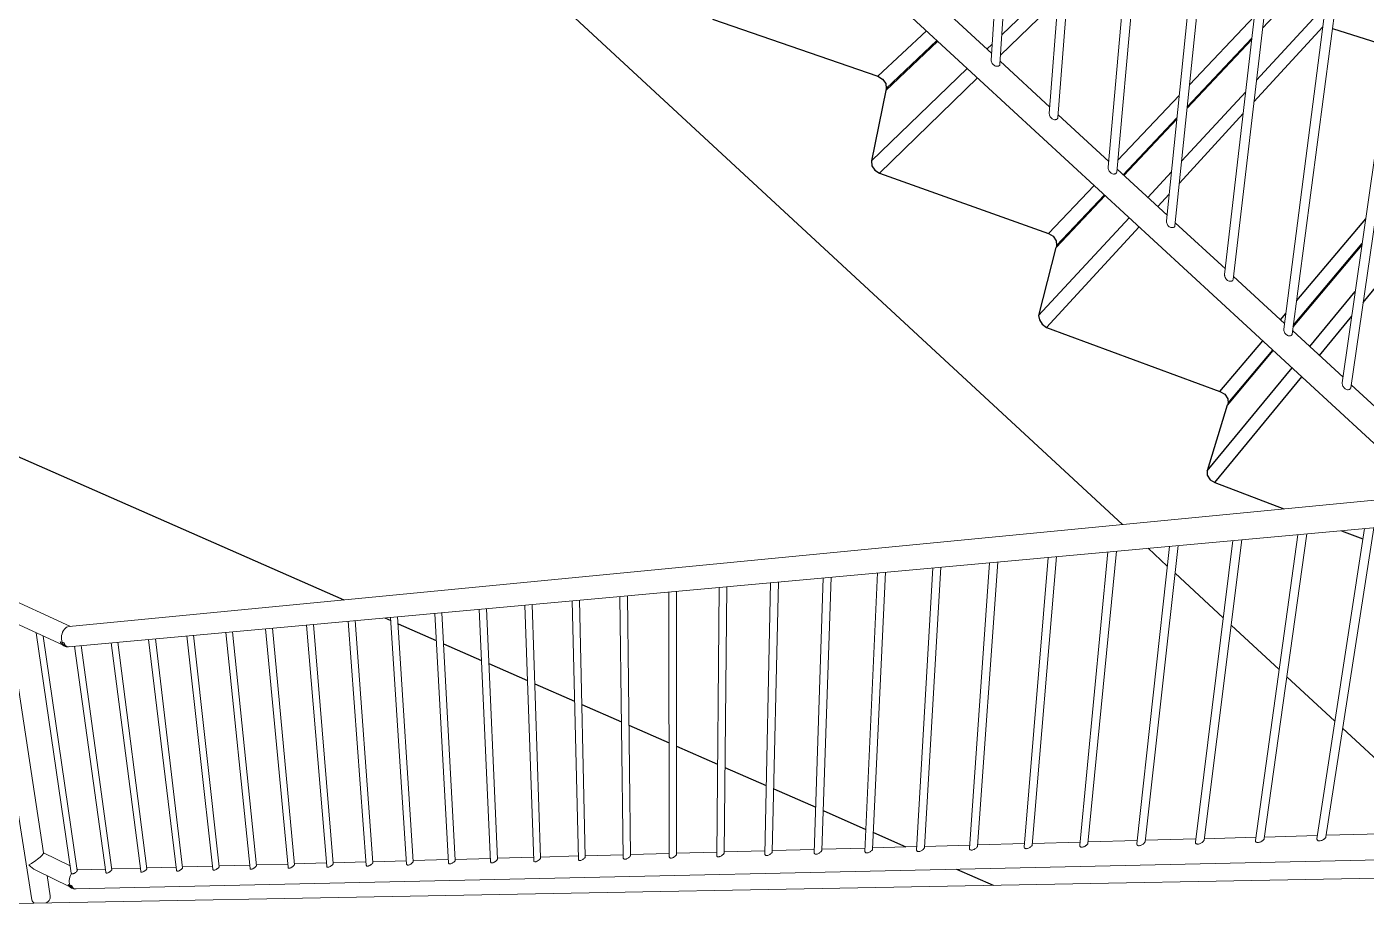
# Model space of a CAD drawing. Header units: millimetres. Extents: x 14140 to 38780, y -11415 to 1223.
# Drawn here: x 17777 to 21378, y -7166 to -4795 of the extents above; entities that cross this region are included whole.
import ezdxf

# ---------------------------------------------------------------- set-up
doc = ezdxf.new("R2010")
doc.units = ezdxf.units.MM
doc.header["$MEASUREMENT"] = 0
for name, color, linetype in [('NewA-Ee_30_40-M_Floors', 7, 'Continuous'), ('NewA-Ee_35_10-M_StairsInternal', 7, 'Continuous'), ('NewA-Ss_25_15_60_05-M_BalustradeAndGuardingSystems', 7, 'Continuous')]:
    doc.layers.add(name, color=color, linetype=linetype)

# ---------------------------------------------------------------- blocks, each defined once
blk = doc.blocks.new('Section Elem_2_1', base_point=(19526.4, -6082.6))
at = {"layer": 'NewA-Ee_35_10-M_StairsInternal', "linetype": 'Continuous'}
for p, q in [((20722.2, -6133.5), (17168.2, -2843.6)), ((21099.2, -4798.6), (21286.5, -4599.6)), ((20398.2, -4816.8), (20553.1, -4666.8)), ((20394.6, -4871.7), (20549, -4721.3)), ((19620.5, -4774.5), (20065.2, -4928.3)), ((20902.9, -4950.8), (21077.3, -4766.8)), ((21082.9, -4938.5), (21246, -4762.3)), ((20065.2, -4928.3), (20195.3, -4805.9)), ((20896.8, -5010.1), (21070.5, -4825.5)), ((21076, -4997.3), (21261.4, -4795.6)), ((21287, -4799.3), (21442.8, -4849.4)), ((20225.9, -4834), (20086.4, -4966.3)), ((20087.5, -4960.8), (20223.5, -4831.9)), ((20358.2, -4855.4), (20372.5, -4841.6)), ((20896.3, -5014.2), (21070.1, -4829.6)), ((20047.8, -5155.9), (20305, -4906.9)), ((20065.2, -4928.3), (20077.7, -4935.6)), ((20069.4, -5188.6), (20332.4, -4932.3)), ((20086.3, -4966.3), (20047.8, -5155.9)), ((20077.7, -4935.6), (20086.1, -4947.8)), ((20086.1, -4947.8), (20087.5, -4960.8)), ((20087.5, -4960.8), (20086.3, -4966.3)), ((20710.2, -5154.1), (20875, -4980.2)), ((20881.7, -5155.9), (21053.9, -4969.7)), ((20724.6, -5193), (20869, -5039.6)), ((20875.5, -5215.4), (21047.2, -5028.7)), ((20726.5, -5194.8), (20868.6, -5043.8)), ((20047.8, -5155.9), (20048.9, -5168.7)), ((20048.9, -5168.7), (20057, -5181)), ((20057, -5181), (20069.4, -5188.6)), ((20790.8, -5254.1), (20854.1, -5185.6)), ((20069.4, -5188.6), (20523.5, -5351)), ((20523.5, -5351), (20646.2, -5221.6)), ((20544.2, -5388.6), (20675.7, -5248.8)), ((20545.5, -5383.2), (20673.8, -5247)), ((20817.4, -5278.6), (20848.1, -5245.2)), ((20497.2, -5571.2), (20740.4, -5308.5)), ((21191, -5531.5), (21376.7, -5311.7)), ((21369.5, -5536.4), (21565.2, -5298.4)), ((20518.6, -5603.6), (20767.2, -5333.2)), ((20523.5, -5351), (20536.2, -5358.4)), ((20536.2, -5358.4), (20544.5, -5370.5)), ((20543.4, -5388.3), (20497.2, -5571.2)), ((20544.2, -5388.6), (20543.4, -5388.3)), ((20545.5, -5383.2), (20544.2, -5388.6)), ((20544.5, -5370.5), (20545.5, -5383.2)), ((21181.8, -5601.7), (21366.7, -5381.2)), ((21182.3, -5598), (21367.2, -5377.5)), ((21226.2, -5655.3), (21348.6, -5507.3)), ((20497.2, -5571.2), (20499.1, -5583.5)), ((21147.6, -5582.9), (21162, -5565.9)), ((21252.1, -5679.2), (21339.2, -5573.3)), ((20499.1, -5583.5), (20506.8, -5595.3)), ((20506.8, -5595.3), (20518.6, -5603.6)), ((20518.6, -5603.6), (20984.7, -5775.8)), ((20984.7, -5775.8), (21099.7, -5639.7)), ((21004.8, -5812.9), (21128, -5665.8)), ((21006.4, -5807.7), (21126.6, -5664.5)), ((20950.1, -5988.9), (21178.8, -5712.6)), ((20971.2, -6021), (21204.9, -5736.7)), ((20984.7, -5775.8), (20997.6, -5783.3)), ((20997.6, -5783.3), (21005.8, -5795.4)), ((21005.8, -5795.4), (21006.4, -5807.7)), ((21004, -5812.6), (20950.1, -5988.9)), ((21004.8, -5812.9), (21004, -5812.6)), ((21006.4, -5807.7), (21004.8, -5812.9)), ((20950.1, -5988.9), (20950.5, -6001)), ((20950.5, -6001), (20958.4, -6013.1)), ((20958.4, -6013.1), (20971.2, -6021)), ((20971.2, -6021), (21156.4, -6091.4)), ((21311.3, -6150.3), (21368.8, -6172.2)), ((20842.9, -6245.3), (20791.5, -6197.7)), ((20993.7, -6384.9), (20864, -6264.8)), ((21143.7, -6523.7), (21014.7, -6404.3)), ((21293.9, -6662.7), (21164.5, -6543)), ((21444.2, -6801.9), (21314.5, -6681.8))]:
    blk.add_line(p, q, dxfattribs=at)
blk = doc.blocks.new('Section Elem_6_1', base_point=(19526.4, -6082.6))
at = {"layer": 'NewA-Ee_30_40-M_Floors', "linetype": 'Continuous'}
for p, q in [((17520.6, -5848.7), (18629.3, -6336.3)), ((18739.5, -6384.8), (18755.2, -6391.7)), ((18775, -6400.4), (18877.5, -6445.5)), ((18897.3, -6454.2), (18999.4, -6499.1)), ((19019.1, -6507.7), (19122.7, -6553.3)), ((19142.4, -6562), (19249.4, -6609)), ((19269.2, -6617.7), (19375.8, -6664.6)), ((19395.5, -6673.3), (19503.6, -6720.8)), ((19523.4, -6729.5), (19634, -6778.1)), ((19653.8, -6786.9), (19765, -6835.8)), ((19784.9, -6844.5), (19897.7, -6894.1)), ((19917.6, -6902.9), (20032.9, -6953.6)), ((20052.9, -6962.4), (20140.4, -7000.8)), ((20276.2, -7060.6), (20375.1, -7104.1))]:
    blk.add_line(p, q, dxfattribs=at)
blk = doc.blocks.new('Section Elem_8_1', base_point=(19526.4, -6082.6))
at = {"layer": 'NewA-Ss_25_15_60_05-M_BalustradeAndGuardingSystems', "color": 6, "linetype": 'Continuous', "lineweight": 13}
for p, q in [((17447, -2271.8), (21548.4, -6053.4)), ((20437, -3820.7), (20369.8, -4884.8)), ((20461.4, -3843.1), (20393, -4895.3)), ((20605.4, -3975.1), (20525.7, -5028.5)), ((20629.6, -3997.3), (20548.9, -5039)), ((20776.7, -4132.1), (20684.4, -5172.9)), ((20800.7, -4154.2), (20707.3, -5186.5)), ((20945.6, -4287), (20840.8, -5317)), ((20969.4, -4308.9), (20863.6, -5330.5)), ((21114.7, -4442), (20997.3, -5461.3)), ((21138.4, -4463.8), (21020.1, -5474.8)), ((21286.7, -4599.7), (21156.5, -5608)), ((21310.3, -4621.4), (21179.2, -5621.4)), ((20237.8, -4744.4), (20370.9, -4867.1)), ((21456.3, -4755.2), (21313.5, -5752.7)), ((21479.8, -4776.7), (21336.2, -5766.1)), ((20369.8, -4884.8), (20369.8, -4885.2)), ((20369.9, -4886.9), (20369.8, -4885.2)), ((20370.4, -4889.1), (20369.9, -4886.9)), ((20371.3, -4891.3), (20370.4, -4889.1)), ((20372.4, -4893.4), (20371.3, -4891.3)), ((20373.9, -4895.4), (20372.4, -4893.4)), ((20375.5, -4897.2), (20373.9, -4895.4)), ((20377.4, -4898.6), (20375.5, -4897.2)), ((20392.9, -4896.7), (20392.4, -4897.9)), ((20393, -4895.3), (20392.9, -4896.7)), ((20393.5, -4887.9), (20527, -5011)), ((20379.4, -4899.8), (20377.4, -4898.6)), ((20381.4, -4900.7), (20379.4, -4899.8)), ((20383.5, -4901.1), (20381.4, -4900.7)), ((20385.4, -4901.2), (20383.5, -4901.1)), ((20386.9, -4901), (20385.4, -4901.2)), ((20387.3, -4901), (20386.9, -4901)), ((20389, -4900.6), (20387.3, -4901)), ((20390.4, -4899.9), (20389, -4900.6)), ((20391.6, -4898.9), (20390.4, -4899.9)), ((20392.4, -4897.9), (20391.6, -4898.9)), ((20525.7, -5028.5), (20525.7, -5029)), ((20525.9, -5030.6), (20525.7, -5029)), ((20526.4, -5032.9), (20525.9, -5030.6)), ((20527.3, -5035.1), (20526.4, -5032.9)), ((20528.4, -5037.2), (20527.3, -5035.1)), ((20529.9, -5039.2), (20528.4, -5037.2)), ((20531.6, -5040.9), (20529.9, -5039.2)), ((20533.4, -5042.4), (20531.6, -5040.9)), ((20548.3, -5041.6), (20547.5, -5042.6)), ((20548.8, -5040.4), (20548.3, -5041.6)), ((20548.9, -5039), (20548.8, -5040.4)), ((20549.5, -5031.7), (20685.8, -5157.3)), ((20535.4, -5043.6), (20533.4, -5042.4)), ((20537.4, -5044.4), (20535.4, -5043.6)), ((20539.4, -5044.9), (20537.4, -5044.4)), ((20541.4, -5045), (20539.4, -5044.9)), ((20542.8, -5044.7), (20541.4, -5045)), ((20543.3, -5044.7), (20542.8, -5044.7)), ((20544.9, -5044.3), (20543.3, -5044.7)), ((20546.3, -5043.6), (20544.9, -5044.3)), ((20547.5, -5042.6), (20546.3, -5043.6)), ((20684.3, -5174.7), (20684.4, -5172.9)), ((20684.3, -5174.7), (20684.3, -5175.1)), ((20684.5, -5176.8), (20684.3, -5175.1)), ((20685, -5179), (20684.5, -5176.8)), ((20685.9, -5181.3), (20685, -5179)), ((20687, -5183.4), (20685.9, -5181.3)), ((20688.5, -5185.4), (20687, -5183.4)), ((20690.2, -5187.1), (20688.5, -5185.4)), ((20708, -5177.8), (20842.3, -5301.6)), ((20692, -5188.6), (20690.2, -5187.1)), ((20694, -5189.8), (20692, -5188.6)), ((20696, -5190.6), (20694, -5189.8)), ((20698.1, -5191.1), (20696, -5190.6)), ((20700, -5191.1), (20698.1, -5191.1)), ((20701.4, -5190.9), (20700, -5191.1)), ((20701.9, -5190.9), (20701.4, -5190.9)), ((20703.5, -5190.5), (20701.9, -5190.9)), ((20704.9, -5189.8), (20703.5, -5190.5)), ((20706, -5188.7), (20704.9, -5189.8)), ((20706.8, -5187.7), (20706, -5188.7)), ((20707.3, -5186.5), (20706.8, -5187.7)), ((20840.6, -5318.8), (20840.8, -5317)), ((20840.6, -5318.8), (20840.7, -5319.2)), ((20840.8, -5320.9), (20840.7, -5319.2)), ((20841.4, -5323.2), (20840.8, -5320.9)), ((20842.3, -5325.4), (20841.4, -5323.2)), ((20843.5, -5327.6), (20842.3, -5325.4)), ((20844.9, -5329.5), (20843.5, -5327.6)), ((20846.6, -5331.3), (20844.9, -5329.5)), ((20864.5, -5322), (20999.1, -5446)), ((20848.4, -5332.8), (20846.6, -5331.3)), ((20850.4, -5334), (20848.4, -5332.8)), ((20852.4, -5334.8), (20850.4, -5334)), ((20854.5, -5335.2), (20852.4, -5334.8)), ((20856.4, -5335.3), (20854.5, -5335.2)), ((20857.8, -5335), (20856.4, -5335.3)), ((20858.3, -5335), (20857.8, -5335)), ((20859.9, -5334.6), (20858.3, -5335)), ((20861.3, -5333.9), (20859.9, -5334.6)), ((20862.4, -5332.8), (20861.3, -5333.9)), ((20863.1, -5331.8), (20862.4, -5332.8)), ((20863.6, -5330.5), (20863.1, -5331.8)), ((20997.2, -5463.1), (20997.3, -5461.3)), ((20997.2, -5463.1), (20997.3, -5463.6)), ((20997.4, -5465.3), (20997.3, -5463.6)), ((20998, -5467.5), (20997.4, -5465.3)), ((20998.9, -5469.8), (20998, -5467.5)), ((21000.1, -5471.9), (20998.9, -5469.8)), ((21001.5, -5473.9), (21000.1, -5471.9)), ((21021.1, -5466.3), (21158.5, -5592.9)), ((21003.2, -5475.7), (21001.5, -5473.9)), ((21005.1, -5477.2), (21003.2, -5475.7)), ((21007.1, -5478.3), (21005.1, -5477.2)), ((21009.1, -5479.2), (21007.1, -5478.3)), ((21011.1, -5479.6), (21009.1, -5479.2)), ((21013, -5479.6), (21011.1, -5479.6)), ((21014.4, -5479.4), (21013, -5479.6)), ((21014.9, -5479.4), (21014.4, -5479.4)), ((21016.5, -5478.9), (21014.9, -5479.4)), ((21017.8, -5478.2), (21016.5, -5478.9)), ((21018.9, -5477.1), (21017.8, -5478.2)), ((21019.7, -5476.1), (21018.9, -5477.1)), ((21020.1, -5474.8), (21019.7, -5476.1)), ((21156.4, -5609.8), (21156.5, -5608)), ((21156.4, -5609.8), (21156.5, -5610.3)), ((21156.7, -5612), (21156.5, -5610.3)), ((21157.2, -5614.3), (21156.7, -5612)), ((21158.1, -5616.5), (21157.2, -5614.3)), ((21159.3, -5618.7), (21158.1, -5616.5)), ((21180.3, -5613), (21315.7, -5737.8)), ((21160.8, -5620.7), (21159.3, -5618.7)), ((21162.5, -5622.5), (21160.8, -5620.7)), ((21164.3, -5624), (21162.5, -5622.5)), ((21166.3, -5625.1), (21164.3, -5624)), ((21168.3, -5625.9), (21166.3, -5625.1)), ((21170.3, -5626.4), (21168.3, -5625.9)), ((21172.3, -5626.4), (21170.3, -5626.4)), ((21173.7, -5626.1), (21172.3, -5626.4)), ((21174.1, -5626.1), (21173.7, -5626.1)), ((21175.7, -5625.7), (21174.1, -5626.1)), ((21177, -5624.9), (21175.7, -5625.7)), ((21178.1, -5623.8), (21177, -5624.9)), ((21178.8, -5622.8), (21178.1, -5623.8)), ((21179.2, -5621.4), (21178.8, -5622.8)), ((21313.4, -5754.5), (21313.5, -5752.7)), ((21313.4, -5754.5), (21313.5, -5755)), ((21313.7, -5756.7), (21313.5, -5755)), ((21314.3, -5759), (21313.7, -5756.7)), ((21315.2, -5761.3), (21314.3, -5759)), ((21316.4, -5763.5), (21315.2, -5761.3)), ((21337.4, -5757.8), (21473.1, -5882.8)), ((21317.9, -5765.5), (21316.4, -5763.5)), ((21319.5, -5767.2), (21317.9, -5765.5)), ((21321.4, -5768.7), (21319.5, -5767.2)), ((21323.4, -5769.9), (21321.4, -5768.7)), ((21325.4, -5770.7), (21323.4, -5769.9)), ((21327.4, -5771.1), (21325.4, -5770.7)), ((21329.3, -5771.2), (21327.4, -5771.1)), ((21330.7, -5770.9), (21329.3, -5771.2)), ((21331.1, -5770.9), (21330.7, -5770.9)), ((21332.7, -5770.4), (21331.1, -5770.9)), ((21334, -5769.6), (21332.7, -5770.4)), ((21335.1, -5768.5), (21334, -5769.6)), ((21335.8, -5767.4), (21335.1, -5768.5)), ((21336.2, -5766.1), (21335.8, -5767.4)), ((17890.3, -6407.9), (22726.8, -5939.3)), ((22718.5, -6022.1), (17888.4, -6462.4)), ((21373, -6144.7), (21245.5, -6979.3)), ((21398, -6142.4), (21269.3, -6974.1)), ((20848.7, -6192.5), (20760.9, -6992.3)), ((20872.3, -6190.4), (20783.2, -6987.4)), ((21019.5, -6176.9), (20919.1, -6988.1)), ((21043.5, -6174.8), (20941.8, -6983)), ((21193.8, -6161.1), (21080.2, -6983.7)), ((21218.3, -6158.8), (21103.4, -6978.6)), ((20522.9, -6222.2), (20458.3, -7001.6)), ((20545.6, -6220.1), (20479.8, -6995.7)), ((20683.6, -6207.6), (20607.7, -6996.4)), ((20706.8, -6205.5), (20629.6, -6991.6)), ((20063.9, -6264.1), (20030.3, -7013.1)), ((20085.6, -6262.1), (20050.8, -7006.6)), ((20212.6, -6250.5), (20169.2, -7009.3)), ((20234.6, -6248.5), (20190.1, -7002.7)), ((20365.2, -6236.6), (20311.4, -7005.5)), ((20387.5, -6234.6), (20332.7, -6998.8)), ((17893.8, -6407.6), (17601, -6272.9)), ((19659.2, -6300.9), (19651.3, -7017.5)), ((19776.4, -6290.3), (19761.1, -7020.3)), ((19797.5, -6288.3), (19781, -7013.9)), ((19917.8, -6277.4), (19893.6, -7016.7)), ((19939.2, -6275.4), (19913.9, -7010.3)), ((19263, -6337.1), (19278.3, -7027.7)), ((19371.4, -6327.2), (19380.5, -7030.5)), ((19391.6, -6325.3), (19399.5, -7024.4)), ((19502.8, -6315.2), (19504.2, -7027.2)), ((19523.3, -6313.3), (19523.5, -7021)), ((19638.4, -6302.8), (19631.7, -7023.8)), ((18873.5, -6372.6), (18910.5, -7044.2)), ((18892.8, -6370.8), (18928.4, -7036.8)), ((18993.2, -6361.7), (19023.7, -7041.1)), ((19012.7, -6359.9), (19041.9, -7033.6)), ((19115.7, -6350.5), (19139.5, -7038)), ((19135.4, -6348.7), (19157.8, -7030.5)), ((19243, -6338.9), (19259.6, -7033.8)), ((17872.6, -6457.5), (17694.3, -6375)), ((17726.7, -6390), (17821.9, -7016.7)), ((17883.7, -6410.2), (17887, -6408.7)), ((17887, -6408.7), (17890.3, -6407.9)), ((18528.4, -6404), (18583.1, -7052.9)), ((18547.1, -6402.3), (18600.4, -7045.8)), ((18640.3, -6393.8), (18689.4, -7050.1)), ((18659.2, -6392.1), (18706.8, -7042.8)), ((18754.7, -6383.4), (18797.9, -7047.2)), ((18773.8, -6381.7), (18815.6, -7039.9)), ((17801.9, -6424.8), (17896.4, -7071.7)), ((17821, -6433.7), (17912.1, -7064.3)), ((17869.8, -6437.1), (17870.3, -6432.4)), ((17869.8, -6441.9), (17869.8, -6437.1)), ((17870.5, -6446.4), (17869.8, -6441.9)), ((17870.3, -6432.4), (17871.4, -6427.7)), ((17871.4, -6427.7), (17873, -6423.2)), ((17873, -6423.2), (17875.1, -6419.1)), ((17875.1, -6419.1), (17877.7, -6415.5)), ((17877.7, -6415.5), (17880.5, -6412.5)), ((17880.5, -6412.5), (17883.7, -6410.2)), ((18104.3, -6442.7), (18179.2, -7063.7)), ((18122.3, -6441.1), (18195.6, -7056.9)), ((18206.9, -6433.3), (18277.1, -7061.1)), ((18225.1, -6431.7), (18293.8, -7054.2)), ((18311.8, -6423.8), (18377.1, -7058.5)), ((18330.1, -6422.1), (18393.9, -7051.4)), ((18418.9, -6414), (18479, -7055.7)), ((18437.5, -6412.3), (18496.1, -7048.6)), ((17866.4, -6449.3), (17871.7, -6450.5)), ((17867.2, -6451), (17866.4, -6449.3)), ((17869.7, -6454.6), (17867.2, -6451)), ((17872.7, -6457.6), (17869.7, -6454.6)), ((17871.7, -6450.5), (17870.5, -6446.4)), ((17871.7, -6450.5), (17873.4, -6454.2)), ((17877.3, -6451.6), (17871.7, -6450.5)), ((17876, -6460), (17872.7, -6457.6)), ((17873.4, -6454.2), (17875.6, -6457.4)), ((17875.6, -6457.4), (17878.2, -6459.8)), ((17879.6, -6461.6), (17876, -6460)), ((17877.8, -6453.8), (17877.3, -6451.6)), ((17877.4, -6453.2), (17877.3, -6451.6)), ((17878.1, -6456.4), (17877.4, -6453.2)), ((17879.1, -6457), (17877.8, -6453.8)), ((17879.4, -6459.1), (17878.1, -6456.4)), ((17878.2, -6459.8), (17881.1, -6461.5)), ((17880.9, -6459.6), (17879.1, -6457)), ((17881.1, -6461.1), (17879.4, -6459.1)), ((17883.2, -6462.5), (17879.6, -6461.6)), ((17883.1, -6461.3), (17880.9, -6459.6)), ((17883.2, -6462.5), (17881.1, -6461.1)), ((17883.2, -6462.5), (17881.1, -6461.5)), ((17885.6, -6462.3), (17883.1, -6461.3)), ((17885.7, -6463), (17883.2, -6462.5)), ((17888.4, -6462.4), (17885.6, -6462.3)), ((17888.4, -6462.8), (17885.7, -6463)), ((17890.3, -6462.2), (17888.4, -6462.8)), ((17905.3, -6460.8), (17989, -7068.8)), ((17923, -6459.2), (18005.1, -7062.1)), ((18003.8, -6451.9), (18083.2, -7066.3)), ((18021.6, -6450.2), (18099.4, -7059.5)), ((17715, -6664.3), (17790, -7143.1)), ((20761.8, -6983.7), (20630, -6987.3)), ((20920.1, -6979.3), (20783.7, -6983)), ((20940.8, -6985), (20939.8, -6986.3)), ((20941.5, -6984), (20940.8, -6985)), ((20941.8, -6983), (20941.5, -6984)), ((21081.4, -6974.8), (20942.4, -6978.7)), ((21080.2, -6984.9), (21080.2, -6983.7)), ((21080.2, -6984.9), (21080.3, -6985.1)), ((21080.5, -6986.1), (21080.3, -6985.1)), ((21081.2, -6987.1), (21080.5, -6986.1)), ((21096.8, -6985.6), (21094.8, -6986.8)), ((21098.2, -6984.6), (21096.8, -6985.6)), ((21098.6, -6984.4), (21098.2, -6984.6)), ((21100.1, -6983.2), (21098.6, -6984.4)), ((21101.5, -6981.9), (21100.1, -6983.2)), ((21102.5, -6980.6), (21101.5, -6981.9)), ((21103.1, -6979.6), (21102.5, -6980.6)), ((21103.4, -6978.6), (21103.1, -6979.6)), ((21246.9, -6970.2), (21104.1, -6974.2)), ((21245.5, -6980.4), (21245.5, -6979.3)), ((21245.5, -6980.4), (21245.6, -6980.7)), ((21245.9, -6981.6), (21245.6, -6980.7)), ((21246.6, -6982.7), (21245.9, -6981.6)), ((21247.6, -6983.6), (21246.6, -6982.7)), ((21249, -6984.2), (21247.6, -6983.6)), ((21250.6, -6984.6), (21249, -6984.2)), ((21252.4, -6984.7), (21250.6, -6984.6)), ((21254.4, -6984.5), (21252.4, -6984.7)), ((21256.4, -6984), (21254.4, -6984.5)), ((21258.6, -6983.3), (21256.4, -6984)), ((21260.6, -6982.4), (21258.6, -6983.3)), ((21262.6, -6981.2), (21260.6, -6982.4)), ((21264, -6980.2), (21262.6, -6981.2)), ((21264.4, -6979.9), (21264, -6980.2)), ((21266, -6978.7), (21264.4, -6979.9)), ((21267.3, -6977.4), (21266, -6978.7)), ((21268.3, -6976.1), (21267.3, -6977.4)), ((21269, -6975.1), (21268.3, -6976.1)), ((21269.3, -6974.1), (21269, -6975.1)), ((21416.8, -6965.5), (21270, -6969.6)), ((17818.1, -7022.9), (17820.1, -7020.7)), ((17820.1, -7020.7), (17821.4, -7018.9)), ((17821.4, -7018.9), (17822, -7017.5)), ((17821.9, -7016.7), (17893.5, -7051.9)), ((17822, -7017.5), (17821.9, -7016.7)), ((22329.2, -7014.8), (17905.8, -7113.4)), ((19380.4, -7021.9), (19278.2, -7024.7)), ((19504.2, -7018.4), (19399.5, -7021.3)), ((19523.3, -7021.8), (19522.8, -7022.6)), ((19523.5, -7021), (19523.3, -7021.8)), ((19631.8, -7014.9), (19523.5, -7017.9)), ((19648.8, -7021.2), (19647.5, -7022.3)), ((19649.8, -7020.1), (19648.8, -7021.2)), ((19650.6, -7019.2), (19649.8, -7020.1)), ((19651.1, -7018.3), (19650.6, -7019.2)), ((19651.3, -7017.5), (19651.1, -7018.3)), ((19761.3, -7011.3), (19651.3, -7014.4)), ((19761.1, -7020.3), (19761.2, -7020.5)), ((19761.3, -7021.4), (19761.2, -7020.5)), ((19761.7, -7022.4), (19761.3, -7021.4)), ((19772.6, -7022.1), (19770.9, -7022.9)), ((19774.3, -7021), (19772.6, -7022.1)), ((19775.5, -7020.1), (19774.3, -7021)), ((19775.9, -7019.9), (19775.5, -7020.1)), ((19777.4, -7018.8), (19775.9, -7019.9)), ((19778.6, -7017.7), (19777.4, -7018.8)), ((19779.6, -7016.5), (19778.6, -7017.7)), ((19780.4, -7015.6), (19779.6, -7016.5)), ((19780.9, -7014.8), (19780.4, -7015.6)), ((19781, -7013.9), (19780.9, -7014.8)), ((19893.9, -7007.7), (19781.1, -7010.8)), ((19893.6, -7016.7), (19893.7, -7017)), ((19893.8, -7017.8), (19893.7, -7017)), ((19894.2, -7018.8), (19893.8, -7017.8)), ((19894.9, -7019.6), (19894.2, -7018.8)), ((19895.9, -7020.2), (19894.9, -7019.6)), ((19897.2, -7020.5), (19895.9, -7020.2)), ((19898.6, -7020.6), (19897.2, -7020.5)), ((19900.2, -7020.4), (19898.6, -7020.6)), ((19901.9, -7020), (19900.2, -7020.4)), ((19903.7, -7019.4), (19901.9, -7020)), ((19905.4, -7018.5), (19903.7, -7019.4)), ((19907.1, -7017.5), (19905.4, -7018.5)), ((19908.4, -7016.6), (19907.1, -7017.5)), ((19908.8, -7016.3), (19908.4, -7016.6)), ((19910.2, -7015.3), (19908.8, -7016.3)), ((19911.5, -7014.1), (19910.2, -7015.3)), ((19912.5, -7012.9), (19911.5, -7014.1)), ((19913.2, -7012), (19912.5, -7012.9)), ((19913.7, -7011.1), (19913.2, -7012)), ((19913.9, -7010.3), (19913.7, -7011.1)), ((20030.7, -7003.9), (19914, -7007.1)), ((20030.3, -7013.1), (20030.3, -7013.3)), ((20030.4, -7014.2), (20030.3, -7013.3)), ((20030.9, -7015.2), (20030.4, -7014.2)), ((20031.6, -7016), (20030.9, -7015.2)), ((20032.7, -7016.5), (20031.6, -7016)), ((20033.9, -7016.9), (20032.7, -7016.5)), ((20035.4, -7017), (20033.9, -7016.9)), ((20037, -7016.8), (20035.4, -7017)), ((20038.8, -7016.4), (20037, -7016.8)), ((20040.6, -7015.7), (20038.8, -7016.4)), ((20042.4, -7014.9), (20040.6, -7015.7)), ((20044.1, -7013.8), (20042.4, -7014.9)), ((20045.3, -7012.9), (20044.1, -7013.8)), ((20045.7, -7012.7), (20045.3, -7012.9)), ((20047.2, -7011.6), (20045.7, -7012.7)), ((20048.5, -7010.4), (20047.2, -7011.6)), ((20049.5, -7009.2), (20048.5, -7010.4)), ((20050.2, -7008.3), (20049.5, -7009.2)), ((20050.7, -7007.4), (20050.2, -7008.3)), ((20050.8, -7006.6), (20050.7, -7007.4)), ((20169.7, -7000), (20051, -7003.3)), ((20169.2, -7009.3), (20169.2, -7009.6)), ((20169.3, -7010.5), (20169.2, -7009.6)), ((20169.8, -7011.5), (20169.3, -7010.5)), ((20170.6, -7012.3), (20169.8, -7011.5)), ((20171.7, -7012.9), (20170.6, -7012.3)), ((20173, -7013.2), (20171.7, -7012.9)), ((20174.5, -7013.3), (20173, -7013.2)), ((20176.2, -7013.1), (20174.5, -7013.3)), ((20177.9, -7012.7), (20176.2, -7013.1)), ((20179.8, -7012), (20177.9, -7012.7)), ((20181.6, -7011.2), (20179.8, -7012)), ((20183.4, -7010.1), (20181.6, -7011.2)), ((20184.6, -7009.2), (20183.4, -7010.1)), ((20185, -7008.9), (20184.6, -7009.2)), ((20186.5, -7007.8), (20185, -7008.9)), ((20187.8, -7006.6), (20186.5, -7007.8)), ((20188.8, -7005.4), (20187.8, -7006.6)), ((20189.5, -7004.5), (20188.8, -7005.4)), ((20190, -7003.6), (20189.5, -7004.5)), ((20190.1, -7002.7), (20190, -7003.6)), ((20312.1, -6996.1), (20190.3, -6999.5)), ((20311.4, -7005.5), (20311.5, -7005.8)), ((20311.6, -7006.7), (20311.5, -7005.8)), ((20312.1, -7007.7), (20311.6, -7006.7)), ((20313, -7008.5), (20312.1, -7007.7)), ((20314.1, -7009.1), (20313, -7008.5)), ((20315.4, -7009.4), (20314.1, -7009.1)), ((20317, -7009.5), (20315.4, -7009.4)), ((20318.7, -7009.3), (20317, -7009.5)), ((20320.5, -7008.9), (20318.7, -7009.3)), ((20322.3, -7008.2), (20320.5, -7008.9)), ((20324.2, -7007.4), (20322.3, -7008.2)), ((20326, -7006.3), (20324.2, -7007.4)), ((20327.3, -7005.3), (20326, -7006.3)), ((20327.7, -7005.1), (20327.3, -7005.3)), ((20329.2, -7004), (20327.7, -7005.1)), ((20330.4, -7002.8), (20329.2, -7004)), ((20331.5, -7001.6), (20330.4, -7002.8)), ((20332.2, -7000.6), (20331.5, -7001.6)), ((20332.6, -6999.7), (20332.2, -7000.6)), ((20332.7, -6998.8), (20332.6, -6999.7)), ((20459.1, -6992), (20332.9, -6995.5)), ((20458.3, -7001.6), (20458.3, -7001.8)), ((20458.5, -7002.7), (20458.3, -7001.8)), ((20459, -7003.8), (20458.5, -7002.7)), ((20459.9, -7004.6), (20459, -7003.8)), ((20461, -7005.2), (20459.9, -7004.6)), ((20462.4, -7005.5), (20461, -7005.2)), ((20464, -7005.6), (20462.4, -7005.5)), ((20465.7, -7005.4), (20464, -7005.6)), ((20467.6, -7005), (20465.7, -7005.4)), ((20469.5, -7004.3), (20467.6, -7005)), ((20471.4, -7003.4), (20469.5, -7004.3)), ((20473.2, -7002.3), (20471.4, -7003.4)), ((20474.5, -7001.4), (20473.2, -7002.3)), ((20474.9, -7001.1), (20474.5, -7001.4)), ((20476.4, -7000), (20474.9, -7001.1)), ((20477.7, -6998.8), (20476.4, -7000)), ((20478.7, -6997.6), (20477.7, -6998.8)), ((20479.4, -6996.6), (20478.7, -6997.6)), ((20479.8, -6995.7), (20479.4, -6996.6)), ((20608.6, -6987.9), (20480.2, -6991.4)), ((20607.7, -6997.6), (20607.7, -6996.4)), ((20607.7, -6997.6), (20607.7, -6997.8)), ((20607.9, -6998.7), (20607.7, -6997.8)), ((20608.5, -6999.8), (20607.9, -6998.7)), ((20609.4, -7000.6), (20608.5, -6999.8)), ((20610.5, -7001.2), (20609.4, -7000.6)), ((20612, -7001.5), (20610.5, -7001.2)), ((20613.6, -7001.6), (20612, -7001.5)), ((20615.4, -7001.5), (20613.6, -7001.6)), ((20617.3, -7001), (20615.4, -7001.5)), ((20619.2, -7000.3), (20617.3, -7001)), ((20621.1, -6999.4), (20619.2, -7000.3)), ((20623, -6998.3), (20621.1, -6999.4)), ((20624.3, -6997.4), (20623, -6998.3)), ((20624.7, -6997.1), (20624.3, -6997.4)), ((20626.2, -6996), (20624.7, -6997.1)), ((20627.5, -6994.7), (20626.2, -6996)), ((20628.5, -6993.5), (20627.5, -6994.7)), ((20629.2, -6992.5), (20628.5, -6993.5)), ((20629.6, -6991.6), (20629.2, -6992.5)), ((20760.8, -6993.4), (20760.9, -6992.3)), ((20760.8, -6993.4), (20760.9, -6993.7)), ((20761.1, -6994.6), (20760.9, -6993.7)), ((20761.7, -6995.7), (20761.1, -6994.6)), ((20762.6, -6996.5), (20761.7, -6995.7)), ((20763.8, -6997.1), (20762.6, -6996.5)), ((20765.3, -6997.5), (20763.8, -6997.1)), ((20767, -6997.6), (20765.3, -6997.5)), ((20768.8, -6997.4), (20767, -6997.6)), ((20770.7, -6996.9), (20768.8, -6997.4)), ((20772.7, -6996.2), (20770.7, -6996.9)), ((20774.7, -6995.3), (20772.7, -6996.2)), ((20776.6, -6994.2), (20774.7, -6995.3)), ((20777.9, -6993.2), (20776.6, -6994.2)), ((20778.3, -6993), (20777.9, -6993.2)), ((20779.8, -6991.8), (20778.3, -6993)), ((20781.1, -6990.6), (20779.8, -6991.8)), ((20782.2, -6989.3), (20781.1, -6990.6)), ((20782.8, -6988.3), (20782.2, -6989.3)), ((20783.2, -6987.4), (20782.8, -6988.3)), ((20919, -6989.2), (20919.1, -6988.1)), ((20919, -6989.2), (20919.1, -6989.4)), ((20919.3, -6990.4), (20919.1, -6989.4)), ((20920, -6991.5), (20919.3, -6990.4)), ((20920.9, -6992.3), (20920, -6991.5)), ((20922.2, -6992.9), (20920.9, -6992.3)), ((20923.7, -6993.3), (20922.2, -6992.9)), ((20925.4, -6993.4), (20923.7, -6993.3)), ((20927.3, -6993.2), (20925.4, -6993.4)), ((20929.3, -6992.7), (20927.3, -6993.2)), ((20931.3, -6992), (20929.3, -6992.7)), ((20933.3, -6991.1), (20931.3, -6992)), ((20935.2, -6990), (20933.3, -6991.1)), ((20936.5, -6989), (20935.2, -6990)), ((20937, -6988.7), (20936.5, -6989)), ((20938.5, -6987.5), (20937, -6988.7)), ((20939.8, -6986.3), (20938.5, -6987.5)), ((21082.2, -6988), (21081.2, -6987.1)), ((21083.5, -6988.6), (21082.2, -6988)), ((21085, -6989), (21083.5, -6988.6)), ((21086.8, -6989.1), (21085, -6989)), ((21088.7, -6988.9), (21086.8, -6989.1)), ((21090.7, -6988.4), (21088.7, -6988.9)), ((21092.8, -6987.7), (21090.7, -6988.4)), ((21094.8, -6986.8), (21092.8, -6987.7)), ((17782.4, -7048.8), (17785.6, -7047.2)), ((17786.6, -7053.3), (17782.4, -7048.8)), ((17785.6, -7047.2), (17789.2, -7045.1)), ((17791.1, -7057.3), (17786.6, -7053.3)), ((17789.2, -7045.1), (17793, -7042.7)), ((17795.8, -7060.5), (17791.1, -7057.3)), ((17793, -7042.7), (17797.1, -7040)), ((17797.1, -7040), (17801.1, -7037.2)), ((17801.1, -7037.2), (17805.2, -7034.2)), ((17805.2, -7034.2), (17809, -7031.2)), ((17809, -7031.2), (17812.5, -7028.2)), ((17812.5, -7028.2), (17815.5, -7025.4)), ((17815.5, -7025.4), (17818.1, -7022.9)), ((18082.1, -7057.8), (18004.8, -7059.9)), ((18178.1, -7055.1), (18099.1, -7057.3)), ((18195.1, -7058.1), (18194.5, -7058.8)), ((18195.5, -7057.4), (18195.1, -7058.1)), ((18276.1, -7052.4), (18195.4, -7054.6)), ((18195.6, -7056.9), (18195.5, -7057.2)), ((18195.5, -7057.2), (18195.5, -7057.4)), ((18290.8, -7058), (18289.7, -7058.9)), ((18291.8, -7056.9), (18290.8, -7058)), ((18292.6, -7056.2), (18291.8, -7056.9)), ((18293.3, -7055.4), (18292.6, -7056.2)), ((18293.6, -7054.7), (18293.3, -7055.4)), ((18376.1, -7049.6), (18293.5, -7051.9)), ((18293.8, -7054.2), (18293.6, -7054.5)), ((18293.6, -7054.5), (18293.6, -7054.7)), ((18387.1, -7058.2), (18385.7, -7059.1)), ((18388.2, -7057.4), (18387.1, -7058.2)), ((18388.5, -7057.2), (18388.2, -7057.4)), ((18389.8, -7056.2), (18388.5, -7057.2)), ((18391, -7055.3), (18389.8, -7056.2)), ((18392, -7054.2), (18391, -7055.3)), ((18392.8, -7053.4), (18392, -7054.2)), ((18393.4, -7052.7), (18392.8, -7053.4)), ((18393.8, -7051.9), (18393.4, -7052.7)), ((18478.2, -7046.8), (18393.7, -7049.2)), ((18393.9, -7051.4), (18393.8, -7051.8)), ((18393.8, -7051.8), (18393.8, -7051.9)), ((18479.2, -7056.6), (18479, -7055.7)), ((18479.7, -7057.3), (18479.2, -7056.6)), ((18480.4, -7057.8), (18479.7, -7057.3)), ((18481.3, -7058.1), (18480.4, -7057.8)), ((18482.3, -7058.2), (18481.3, -7058.1)), ((18483.6, -7058), (18482.3, -7058.2)), ((18484.9, -7057.7), (18483.6, -7058)), ((18486.4, -7057.1), (18484.9, -7057.7)), ((18487.8, -7056.4), (18486.4, -7057.1)), ((18489.3, -7055.4), (18487.8, -7056.4)), ((18490.4, -7054.7), (18489.3, -7055.4)), ((18490.7, -7054.4), (18490.4, -7054.7)), ((18492, -7053.5), (18490.7, -7054.4)), ((18493.2, -7052.5), (18492, -7053.5)), ((18494.2, -7051.5), (18493.2, -7052.5)), ((18495, -7050.6), (18494.2, -7051.5)), ((18495.6, -7049.9), (18495, -7050.6)), ((18496, -7049.1), (18495.6, -7049.9)), ((18582.4, -7043.9), (18495.9, -7046.3)), ((18496.1, -7048.6), (18496, -7049)), ((18496, -7049), (18496, -7049.1)), ((18583.3, -7053.8), (18583.1, -7052.9)), ((18583.8, -7054.5), (18583.3, -7053.8)), ((18584.5, -7055), (18583.8, -7054.5)), ((18585.4, -7055.3), (18584.5, -7055)), ((18586.5, -7055.4), (18585.4, -7055.3)), ((18587.8, -7055.3), (18586.5, -7055.4)), ((18589.2, -7054.9), (18587.8, -7055.3)), ((18590.6, -7054.3), (18589.2, -7054.9)), ((18592.1, -7053.6), (18590.6, -7054.3)), ((18593.6, -7052.7), (18592.1, -7053.6)), ((18594.7, -7051.8), (18593.6, -7052.7)), ((18595, -7051.6), (18594.7, -7051.8)), ((18596.3, -7050.7), (18595, -7051.6)), ((18597.5, -7049.7), (18596.3, -7050.7)), ((18598.5, -7048.6), (18597.5, -7049.7)), ((18599.4, -7047.8), (18598.5, -7048.6)), ((18599.9, -7047), (18599.4, -7047.8)), ((18600.3, -7046.3), (18599.9, -7047)), ((18688.7, -7041), (18600.2, -7043.4)), ((18600.4, -7045.8), (18600.3, -7046.1)), ((18600.3, -7046.1), (18600.3, -7046.3)), ((18689.6, -7051), (18689.4, -7050.1)), ((18690.1, -7051.7), (18689.6, -7051)), ((18690.8, -7052.2), (18690.1, -7051.7)), ((18691.8, -7052.5), (18690.8, -7052.2)), ((18692.9, -7052.6), (18691.8, -7052.5)), ((18694.2, -7052.4), (18692.9, -7052.6)), ((18695.6, -7052.1), (18694.2, -7052.4)), ((18697.1, -7051.5), (18695.6, -7052.1)), ((18698.6, -7050.7), (18697.1, -7051.5)), ((18700.1, -7049.8), (18698.6, -7050.7)), ((18701.2, -7049), (18700.1, -7049.8)), ((18701.5, -7048.8), (18701.2, -7049)), ((18702.9, -7047.8), (18701.5, -7048.8)), ((18704.1, -7046.8), (18702.9, -7047.8)), ((18705.1, -7045.7), (18704.1, -7046.8)), ((18705.9, -7044.9), (18705.1, -7045.7)), ((18706.5, -7044.1), (18705.9, -7044.9)), ((18706.8, -7043.4), (18706.5, -7044.1)), ((18797.3, -7038), (18706.7, -7040.5)), ((18706.8, -7042.8), (18706.8, -7043.2)), ((18706.8, -7043.2), (18706.8, -7043.4)), ((18798.2, -7048.1), (18797.9, -7047.2)), ((18798.7, -7048.8), (18798.2, -7048.1)), ((18799.4, -7049.3), (18798.7, -7048.8)), ((18800.4, -7049.6), (18799.4, -7049.3)), ((18801.5, -7049.7), (18800.4, -7049.6)), ((18802.9, -7049.5), (18801.5, -7049.7)), ((18804.3, -7049.2), (18802.9, -7049.5)), ((18805.8, -7048.6), (18804.3, -7049.2)), ((18807.3, -7047.8), (18805.8, -7048.6)), ((18808.8, -7046.9), (18807.3, -7047.8)), ((18809.9, -7046.1), (18808.8, -7046.9)), ((18810.3, -7045.9), (18809.9, -7046.1)), ((18811.6, -7044.9), (18810.3, -7045.9)), ((18812.8, -7043.8), (18811.6, -7044.9)), ((18813.8, -7042.8), (18812.8, -7043.8)), ((18814.7, -7041.9), (18813.8, -7042.8)), ((18815.2, -7041.1), (18814.7, -7041.9)), ((18815.5, -7040.4), (18815.2, -7041.1)), ((18909.9, -7034.9), (18815.4, -7037.5)), ((18815.6, -7039.9), (18815.5, -7040.2)), ((18815.5, -7040.2), (18815.5, -7040.4)), ((18910.7, -7045.1), (18910.5, -7044.2)), ((18911.3, -7045.8), (18910.7, -7045.1)), ((18912, -7046.3), (18911.3, -7045.8)), ((18913, -7046.6), (18912, -7046.3)), ((18914.2, -7046.7), (18913, -7046.6)), ((18915.6, -7046.6), (18914.2, -7046.7)), ((18917, -7046.2), (18915.6, -7046.6)), ((18918.5, -7045.6), (18917, -7046.2)), ((18920.1, -7044.8), (18918.5, -7045.6)), ((18921.6, -7043.9), (18920.1, -7044.8)), ((18922.7, -7043), (18921.6, -7043.9)), ((18923.1, -7042.8), (18922.7, -7043)), ((18924.5, -7041.8), (18923.1, -7042.8)), ((18925.7, -7040.8), (18924.5, -7041.8)), ((18926.7, -7039.7), (18925.7, -7040.8)), ((18927.5, -7038.9), (18926.7, -7039.7)), ((18928, -7038.1), (18927.5, -7038.9)), ((18928.3, -7037.3), (18928, -7038.1)), ((19023.3, -7031.7), (18928.2, -7034.4)), ((18928.4, -7036.8), (18928.3, -7037.1)), ((18928.3, -7037.1), (18928.3, -7037.3)), ((19024, -7042), (19023.7, -7041.1)), ((19024.6, -7042.8), (19024, -7042)), ((19025.4, -7043.3), (19024.6, -7042.8)), ((19026.4, -7043.6), (19025.4, -7043.3)), ((19027.6, -7043.7), (19026.4, -7043.6)), ((19029, -7043.5), (19027.6, -7043.7)), ((19030.5, -7043.2), (19029, -7043.5)), ((19032, -7042.6), (19030.5, -7043.2)), ((19033.6, -7041.8), (19032, -7042.6)), ((19035.1, -7040.8), (19033.6, -7041.8)), ((19036.3, -7040), (19035.1, -7040.8)), ((19036.6, -7039.8), (19036.3, -7040)), ((19038, -7038.8), (19036.6, -7039.8)), ((19039.2, -7037.7), (19038, -7038.8)), ((19040.2, -7036.6), (19039.2, -7037.7)), ((19041, -7035.8), (19040.2, -7036.6)), ((19041.6, -7034.9), (19041, -7035.8)), ((19041.9, -7034.2), (19041.6, -7034.9)), ((19139.1, -7028.5), (19041.8, -7031.2)), ((19041.9, -7033.6), (19041.9, -7034)), ((19041.9, -7034), (19041.9, -7034.2)), ((19139.8, -7039), (19139.5, -7038)), ((19140.3, -7039.7), (19139.8, -7039)), ((19141.2, -7040.2), (19140.3, -7039.7)), ((19142.2, -7040.5), (19141.2, -7040.2)), ((19143.5, -7040.6), (19142.2, -7040.5)), ((19144.9, -7040.5), (19143.5, -7040.6)), ((19146.4, -7040.1), (19144.9, -7040.5)), ((19148, -7039.5), (19146.4, -7040.1)), ((19149.6, -7038.7), (19148, -7039.5)), ((19151.1, -7037.7), (19149.6, -7038.7)), ((19152.3, -7036.9), (19151.1, -7037.7)), ((19152.6, -7036.7), (19152.3, -7036.9)), ((19154, -7035.6), (19152.6, -7036.7)), ((19155.2, -7034.6), (19154, -7035.6)), ((19156.3, -7033.5), (19155.2, -7034.6)), ((19157.1, -7032.6), (19156.3, -7033.5)), ((19157.6, -7031.8), (19157.1, -7032.6)), ((19157.9, -7031), (19157.6, -7031.8)), ((19259.4, -7025.2), (19157.8, -7028)), ((19157.8, -7030.5), (19157.9, -7030.8)), ((19157.9, -7030.8), (19157.9, -7031)), ((19259.6, -7033.8), (19259.6, -7034)), ((19259.6, -7034.8), (19259.6, -7034)), ((19259.9, -7035.8), (19259.6, -7034.8)), ((19260.5, -7036.5), (19259.9, -7035.8)), ((19261.4, -7037), (19260.5, -7036.5)), ((19262.4, -7037.4), (19261.4, -7037)), ((19263.7, -7037.4), (19262.4, -7037.4)), ((19265.2, -7037.3), (19263.7, -7037.4)), ((19266.7, -7036.9), (19265.2, -7037.3)), ((19268.3, -7036.3), (19266.7, -7036.9)), ((19269.9, -7035.5), (19268.3, -7036.3)), ((19271.5, -7034.5), (19269.9, -7035.5)), ((19272.7, -7033.6), (19271.5, -7034.5)), ((19273.1, -7033.4), (19272.7, -7033.6)), ((19274.4, -7032.4), (19273.1, -7033.4)), ((19275.7, -7031.3), (19274.4, -7032.4)), ((19276.7, -7030.2), (19275.7, -7031.3)), ((19277.5, -7029.3), (19276.7, -7030.2)), ((19278, -7028.5), (19277.5, -7029.3)), ((19278.3, -7027.7), (19278, -7028.5)), ((19380.5, -7030.5), (19380.5, -7030.7)), ((19380.6, -7031.6), (19380.5, -7030.7)), ((19380.9, -7032.5), (19380.6, -7031.6)), ((19381.5, -7033.3), (19380.9, -7032.5)), ((19382.4, -7033.8), (19381.5, -7033.3)), ((19383.5, -7034.1), (19382.4, -7033.8)), ((19384.8, -7034.2), (19383.5, -7034.1)), ((19386.3, -7034.1), (19384.8, -7034.2)), ((19387.9, -7033.7), (19386.3, -7034.1)), ((19389.5, -7033.1), (19387.9, -7033.7)), ((19391.2, -7032.3), (19389.5, -7033.1)), ((19392.8, -7031.3), (19391.2, -7032.3)), ((19394, -7030.4), (19392.8, -7031.3)), ((19394.3, -7030.2), (19394, -7030.4)), ((19395.7, -7029.1), (19394.3, -7030.2)), ((19397, -7028), (19395.7, -7029.1)), ((19398, -7026.9), (19397, -7028)), ((19398.8, -7026), (19398, -7026.9)), ((19399.3, -7025.2), (19398.8, -7026)), ((19399.5, -7024.4), (19399.3, -7025.2)), ((19504.2, -7027.2), (19504.2, -7027.4)), ((19504.3, -7028.3), (19504.2, -7027.4)), ((19504.7, -7029.2), (19504.3, -7028.3)), ((19505.3, -7030), (19504.7, -7029.2)), ((19506.2, -7030.5), (19505.3, -7030)), ((19507.4, -7030.9), (19506.2, -7030.5)), ((19508.7, -7030.9), (19507.4, -7030.9)), ((19510.2, -7030.8), (19508.7, -7030.9)), ((19511.8, -7030.4), (19510.2, -7030.8)), ((19513.5, -7029.8), (19511.8, -7030.4)), ((19515.1, -7028.9), (19513.5, -7029.8)), ((19516.8, -7027.9), (19515.1, -7028.9)), ((19518, -7027.1), (19516.8, -7027.9)), ((19518.3, -7026.8), (19518, -7027.1)), ((19519.7, -7025.8), (19518.3, -7026.8)), ((19521, -7024.7), (19519.7, -7025.8)), ((19522, -7023.5), (19521, -7024.7)), ((19522.8, -7022.6), (19522, -7023.5)), ((19631.7, -7023.8), (19631.7, -7024)), ((19631.8, -7024.9), (19631.7, -7024)), ((19632.2, -7025.8), (19631.8, -7024.9)), ((19632.8, -7026.6), (19632.2, -7025.8)), ((19633.8, -7027.1), (19632.8, -7026.6)), ((19634.9, -7027.5), (19633.8, -7027.1)), ((19636.3, -7027.6), (19634.9, -7027.5)), ((19637.8, -7027.4), (19636.3, -7027.6)), ((19639.5, -7027), (19637.8, -7027.4)), ((19641.2, -7026.4), (19639.5, -7027)), ((19642.9, -7025.5), (19641.2, -7026.4)), ((19644.5, -7024.5), (19642.9, -7025.5)), ((19645.7, -7023.6), (19644.5, -7024.5)), ((19646.1, -7023.4), (19645.7, -7023.6)), ((19647.5, -7022.3), (19646.1, -7023.4)), ((19762.4, -7023.1), (19761.7, -7022.4)), ((19763.3, -7023.7), (19762.4, -7023.1)), ((19764.5, -7024), (19763.3, -7023.7)), ((19765.9, -7024.1), (19764.5, -7024)), ((19767.5, -7024), (19765.9, -7024.1)), ((19769.2, -7023.5), (19767.5, -7024)), ((19770.9, -7022.9), (19769.2, -7023.5)), ((22019.3, -7073.7), (17038.1, -7165.7)), ((17800.6, -7062.9), (17795.8, -7060.5)), ((17892.7, -7108.6), (17800.6, -7062.9)), ((17831.3, -7078.1), (17839.5, -7132.2)), ((17890.8, -7091.1), (17891.3, -7086.7)), ((17890.9, -7095.5), (17890.8, -7091.1)), ((17891.3, -7086.7), (17892.3, -7082.3)), ((17892.3, -7082.3), (17893.8, -7078)), ((17893.8, -7078), (17895.8, -7074.1)), ((17895.8, -7074.1), (17896.7, -7072.7)), ((17896.4, -7071.7), (17896.7, -7072.7)), ((17896.8, -7072.8), (17896.7, -7072.7)), ((17897.4, -7073.3), (17896.8, -7072.8)), ((17898.1, -7073.6), (17897.4, -7073.3)), ((17899.1, -7073.6), (17898.1, -7073.6)), ((17900.2, -7073.5), (17899.1, -7073.6)), ((17901.4, -7073.2), (17900.2, -7073.5)), ((17902.7, -7072.6), (17901.4, -7073.2)), ((17904.1, -7071.9), (17902.7, -7072.6)), ((17905.4, -7071.1), (17904.1, -7071.9)), ((17906.4, -7070.3), (17905.4, -7071.1)), ((17906.7, -7070.1), (17906.4, -7070.3)), ((17908, -7069.2), (17906.7, -7070.1)), ((17909.1, -7068.3), (17908, -7069.2)), ((17910.1, -7067.3), (17909.1, -7068.3)), ((17911, -7066.5), (17910.1, -7067.3)), ((17911.6, -7065.8), (17911, -7066.5)), ((17912, -7065.1), (17911.6, -7065.8)), ((17911.7, -7060.9), (17914.7, -7062.4)), ((17911.9, -7062.5), (17913.1, -7062.5)), ((17912.2, -7064.6), (17912, -7065)), ((17912, -7065), (17912, -7065.1)), ((17912.1, -7064.3), (17912.2, -7064.6)), ((17987.9, -7060.4), (17913.1, -7062.5)), ((17989.2, -7069.7), (17989, -7068.8)), ((17989.5, -7070.3), (17989.2, -7069.7)), ((17990.1, -7070.8), (17989.5, -7070.3)), ((17990.9, -7071.1), (17990.1, -7070.8)), ((17991.9, -7071.2), (17990.9, -7071.1)), ((17993, -7071), (17991.9, -7071.2)), ((17994.3, -7070.7), (17993, -7071)), ((17995.6, -7070.2), (17994.3, -7070.7)), ((17997, -7069.5), (17995.6, -7070.2)), ((17998.3, -7068.6), (17997, -7069.5)), ((17999.3, -7067.8), (17998.3, -7068.6)), ((17999.6, -7067.6), (17999.3, -7067.8)), ((18000.9, -7066.7), (17999.6, -7067.6)), ((18002.1, -7065.8), (18000.9, -7066.7)), ((18003.1, -7064.8), (18002.1, -7065.8)), ((18003.9, -7064), (18003.1, -7064.8)), ((18004.5, -7063.3), (18003.9, -7064)), ((18004.9, -7062.6), (18004.5, -7063.3)), ((18005.1, -7062.1), (18004.9, -7062.4)), ((18004.9, -7062.4), (18004.9, -7062.6)), ((18083.3, -7067.2), (18083.2, -7066.3)), ((18083.7, -7067.8), (18083.3, -7067.2)), ((18084.3, -7068.3), (18083.7, -7067.8)), ((18085.1, -7068.6), (18084.3, -7068.3)), ((18086.1, -7068.7), (18085.1, -7068.6)), ((18087.3, -7068.5), (18086.1, -7068.7)), ((18088.5, -7068.2), (18087.3, -7068.5)), ((18089.9, -7067.7), (18088.5, -7068.2)), ((18091.3, -7066.9), (18089.9, -7067.7)), ((18092.6, -7066.1), (18091.3, -7066.9)), ((18093.7, -7065.3), (18092.6, -7066.1)), ((18094, -7065.1), (18093.7, -7065.3)), ((18095.3, -7064.2), (18094, -7065.1)), ((18096.4, -7063.2), (18095.3, -7064.2)), ((18097.4, -7062.2), (18096.4, -7063.2)), ((18098.2, -7061.4), (18097.4, -7062.2)), ((18098.9, -7060.7), (18098.2, -7061.4)), ((18099.3, -7060), (18098.9, -7060.7)), ((18099.4, -7059.5), (18099.3, -7059.8)), ((18099.3, -7059.8), (18099.3, -7060)), ((18179.3, -7064.6), (18179.2, -7063.7)), ((18179.7, -7065.3), (18179.3, -7064.6)), ((18180.4, -7065.8), (18179.7, -7065.3)), ((18181.2, -7066), (18180.4, -7065.8)), ((18182.2, -7066.1), (18181.2, -7066)), ((18183.4, -7066), (18182.2, -7066.1)), ((18184.7, -7065.6), (18183.4, -7066)), ((18186, -7065.1), (18184.7, -7065.6)), ((18187.4, -7064.4), (18186, -7065.1)), ((18188.8, -7063.5), (18187.4, -7064.4)), ((18189.9, -7062.7), (18188.8, -7063.5)), ((18190.2, -7062.5), (18189.9, -7062.7)), ((18191.5, -7061.6), (18190.2, -7062.5)), ((18192.6, -7060.6), (18191.5, -7061.6)), ((18193.6, -7059.6), (18192.6, -7060.6)), ((18194.5, -7058.8), (18193.6, -7059.6)), ((18277.3, -7062), (18277.1, -7061.1)), ((18277.7, -7062.7), (18277.3, -7062)), ((18278.3, -7063.2), (18277.7, -7062.7)), ((18279.2, -7063.4), (18278.3, -7063.2)), ((18280.2, -7063.5), (18279.2, -7063.4)), ((18281.4, -7063.4), (18280.2, -7063.5)), ((18282.7, -7063), (18281.4, -7063.4)), ((18284.1, -7062.5), (18282.7, -7063)), ((18285.6, -7061.8), (18284.1, -7062.5)), ((18287, -7060.9), (18285.6, -7061.8)), ((18288, -7060.1), (18287, -7060.9)), ((18288.4, -7059.9), (18288, -7060.1)), ((18289.7, -7058.9), (18288.4, -7059.9)), ((18377.2, -7059.3), (18377.1, -7058.5)), ((18377.7, -7060), (18377.2, -7059.3)), ((18378.3, -7060.5), (18377.7, -7060)), ((18379.2, -7060.8), (18378.3, -7060.5)), ((18380.3, -7060.9), (18379.2, -7060.8)), ((18381.5, -7060.7), (18380.3, -7060.9)), ((18382.8, -7060.4), (18381.5, -7060.7)), ((18384.2, -7059.8), (18382.8, -7060.4)), ((18385.7, -7059.1), (18384.2, -7059.8)), ((17887.8, -7102), (17892.6, -7103.4)), ((17888.6, -7103.5), (17887.8, -7102)), ((17890.9, -7106.8), (17888.6, -7103.5)), ((17891.5, -7099.6), (17890.9, -7095.5)), ((17893.7, -7109.5), (17890.9, -7106.8)), ((17892.6, -7103.4), (17891.5, -7099.6)), ((17898, -7104.7), (17892.6, -7103.4)), ((17892.6, -7103.4), (17894.2, -7106.7)), ((17896.8, -7111.6), (17893.7, -7109.5)), ((17894.2, -7106.7), (17896.3, -7109.4)), ((17896.3, -7109.4), (17898.7, -7111.5)), ((17900.1, -7112.9), (17896.8, -7111.6)), ((17898.5, -7106.6), (17898, -7104.7)), ((17898.1, -7106.1), (17898, -7104.7)), ((17898.8, -7109), (17898.1, -7106.1)), ((17899.7, -7109.4), (17898.5, -7106.6)), ((17898.7, -7111.5), (17901.4, -7112.9)), ((17900, -7111.3), (17898.8, -7109)), ((17901.4, -7111.5), (17899.7, -7109.4)), ((17901.6, -7112.9), (17900, -7111.3)), ((17902.2, -7113.3), (17900.1, -7112.9)), ((17903.4, -7112.8), (17901.4, -7111.5)), ((17903.6, -7113.9), (17901.4, -7112.9)), ((17903.6, -7113.9), (17901.6, -7112.9)), ((17905.8, -7113.4), (17903.4, -7112.8)), ((17905.9, -7114.2), (17903.6, -7113.9)), ((17908.4, -7113.8), (17905.9, -7114.2)), ((17909.4, -7113.4), (17908.4, -7113.8)), ((17791.1, -7146), (17790, -7143.1)), ((17793, -7148.7), (17791.1, -7146)), ((17795.5, -7151), (17793, -7148.7)), ((17796.7, -7151.7), (17795.5, -7151)), ((17831.1, -7149.8), (17828.9, -7151.1)), ((17834.1, -7147.3), (17831.1, -7149.8)), ((17836.6, -7144.5), (17834.1, -7147.3)), ((17838.5, -7141.5), (17836.6, -7144.5)), ((17839.6, -7138.4), (17838.5, -7141.5)), ((17839.5, -7132.2), (17839.9, -7135.2)), ((17839.9, -7135.2), (17839.6, -7138.4))]:
    blk.add_line(p, q, dxfattribs=at)

msp = doc.modelspace()

# ---------------------------------------------------------------- block references
at = {"layer": 'NewA-Ee_30_40-M_Floors', "lineweight": 0}
msp.add_blockref('Section Elem_6_1', (19526.4, -6082.6), dxfattribs=at)
at = {"layer": 'NewA-Ee_35_10-M_StairsInternal', "lineweight": 0}
msp.add_blockref('Section Elem_2_1', (19526.4, -6082.6), dxfattribs=at)
at = {"layer": 'NewA-Ss_25_15_60_05-M_BalustradeAndGuardingSystems', "lineweight": 0}
msp.add_blockref('Section Elem_8_1', (19526.4, -6082.6), dxfattribs=at)

doc.saveas('drawing.dxf')
